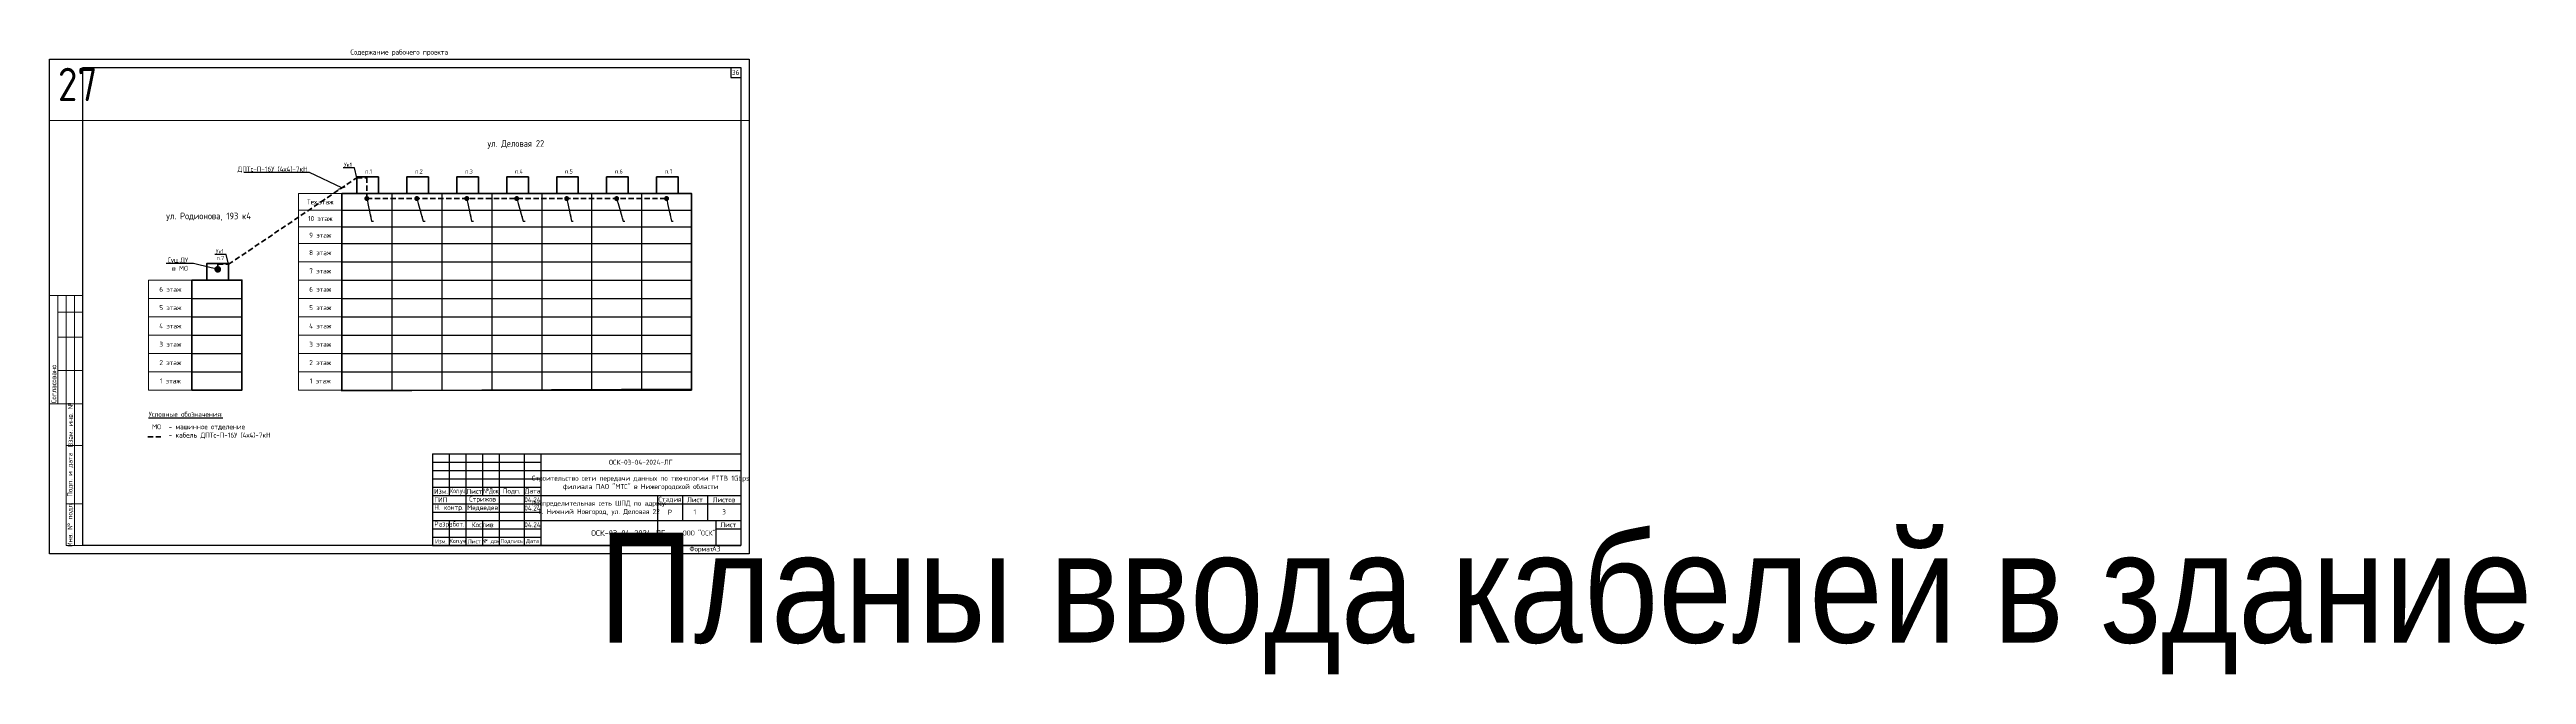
# Paper-space layout '27' of a CAD drawing. Extents: x 0 to 1487, y -72 to 303.
# The model-space entities are those that its viewports show. They can reach past a viewport. Long polylines and large blocks are cut down to what shows.
import ezdxf
from ezdxf import colors
from ezdxf.entities.mleader import LeaderData, LeaderLine
from ezdxf.enums import TextEntityAlignment as Align
from ezdxf.math import Vec2, Vec3

# ---------------------------------------------------------------- set-up
doc = ezdxf.new("R2018")
doc.units = 0
doc.header["$MEASUREMENT"] = 0
doc.linetypes.add('HIDDEN2', pattern=[4.7625, 3.175, -1.5875])
doc.linetypes.add('JIS_02_0.7', pattern=[1.35, 0.75, -0.6])
doc.layers.get('0').update_dxf_attribs({"linetype": 'CONTINUOUS'})
doc.layers.get('Defpoints').update_dxf_attribs({"linetype": 'CONTINUOUS'})
doc.layers.add('ВЭ', color=1, linetype='CONTINUOUS')
doc.styles.get("Standard").update_dxf_attribs({"font": ''})
doc.styles.add('мой', font='', dxfattribs={"width": 0.9, "height": 3})
doc.styles.get('Standard').set_extended_font_data('GOST Common')
doc.styles.get('мой').set_extended_font_data('GOST Common')

# ---------------------------------------------------------------- blocks, each defined once
blk = doc.blocks.new('*T52')
at = {"color": 0, "linetype": 'ByBlock', "lineweight": -2, "transparency": 16777216}
for p, q in [((0, 0), (6, 0)), ((0, 0), (0, -6)), ((6, 0), (6, -6)), ((0, -6), (6, -6))]:
    blk.add_line(p, q, dxfattribs=at)
blk = doc.blocks.new('*T50')
at = {"color": 0, "linetype": 'ByBlock', "lineweight": -2, "transparency": 16777216}
for p, q in [((0, 0), (185, 0)), ((0, 0), (0, -55)), ((10, 0), (10, -25)), ((20, 0), (20, -55)), ((30, 0), (30, -25)), ((40, 0), (40, -55)), ((55, 0), (55, -55)), ((65, 0), (65, -55)), ((185, 0), (185, -55)), ((0, -5), (65, -5)), ((0, -10), (185, -10)), ((0, -15), (65, -15)), ((0, -20), (65, -20)), ((0, -25), (185, -25)), ((135, -25), (135, -55)), ((150, -25), (150, -40)), ((165, -25), (165, -40)), ((0, -30), (65, -30)), ((0, -35), (65, -35)), ((0, -40), (185, -40)), ((135, -30), (185, -30)), ((0, -45), (65, -45)), ((0, -50), (65, -50)), ((0, -55), (185, -55))]:
    blk.add_line(p, q, dxfattribs=at)
at = {"color": 0, "transparency": 16777216, "char_height": 3, "style": 'мой'}
for s, insert, width, attachment_point in [('Строительство сети передачи данных по технологии FTTB 1Gbps филиала ПАО "МТС" в Нижегородской области', (125, -17.5), 119, 5), ('ОСК-03-04-2024-ЛГ', (125, -5), 119, 5), ('ГИП', (1, -27.5), 18, 4), ('Изм.', (5, -22.5), 10, 5), ('{\\W0.7;Кол.уч}', (15, -22.5), 10, 5), ('Лист', (25, -22.5), 9, 5), ('Стрижов', (30, -27.5), 19, 5), ('{\\W0.75;№Док}', (35, -22.5), 10, 5), ('Подп.', (47.5, -22.5), 15, 5), ('Дата', (60, -22.5), 10, 5), ('04.24', (60, -27.5), 9, 5), ('Распределительная сеть ШПД по адресу: г. Нижний Новгород, ул. Деловая 22 ', (100, -32.5), 69, 5), ('Стадия', (142.5, -27.5), 14, 5), ('Лист', (157.5, -27.5), 14, 5), ('Листов', (175, -27.5), 19, 5), ('Н. контр.', (1, -32.5), 18, 4), ('Разработ.', (1, -42.5), 18, 4), ('Медведев', (30, -32.5), 19, 5), ('Костив', (30, -42.5), 19, 5), ('04.24', (60, -32.5), 9, 5), ('04.24', (60, -42.5), 9, 5), ('Р', (142.5, -35), 14, 5), ('ООО "ОСК"', (160, -47.5), 49, 5)]:
    blk.add_mtext(s, dxfattribs=dict(at, insert=insert, width=width, attachment_point=attachment_point))
blk = doc.blocks.new('*T51')
at = {"color": 0, "linetype": 'ByBlock', "lineweight": 30, "transparency": 16777216}
for p, q in [((0, 0), (185, 0)), ((0, 0), (0, -15)), ((10, 0), (10, -15)), ((20, 0), (20, -15)), ((30, 0), (30, -15)), ((40, 0), (40, -15)), ((55, 0), (55, -15)), ((65, 0), (65, -15)), ((185, 0), (185, -15)), ((0, -15), (185, -15))]:
    blk.add_line(p, q, dxfattribs=at)
at = {"color": 0, "linetype": 'ByBlock', "lineweight": -2, "transparency": 16777216}
for p, q in [((170, 0), (170, -15)), ((0, -5), (65, -5)), ((0, -10), (65, -10)), ((170, -5), (185, -5))]:
    blk.add_line(p, q, dxfattribs=at)
at = {"color": 0, "lineweight": 18, "transparency": 16777216, "attachment_point": 5, "style": 'мой'}
for s, insert, char_height, width in [('Изм.', (5, -12.5), 2.5, 9), ('Кол.уч', (15, -12.5), 2.5, 9), ('Лист', (25, -12.5), 2.5, 9), ('№ док', (35, -12.5), 2.5, 9), ('Подпись', (47.5, -12.5), 2.5, 14), ('Дата', (60, -12.5), 2.5, 9), ('ОСК-03-04-2024-ЛГ', (117.5, -7.5), 3.5, 104), ('Лист', (177.5, -2.5), 3, 14)]:
    blk.add_mtext(s, dxfattribs=dict(at, insert=insert, char_height=char_height, width=width))
blk = doc.blocks.new('*U49')
at = {"lineweight": 13}
for p, q in [((0, 90), (0, 155)), ((0, 155), (20, 155)), ((5, 90), (5, 155)), ((10, 90), (10, 155)), ((15, 90), (15, 155)), ((20, 90), (20, 155)), ((5, 145), (20, 145)), ((5, 130), (20, 130)), ((5, 110), (20, 110)), ((0, 90), (20, 90)), ((10, 5), (10, 90)), ((10, 90), (20, 90)), ((15, 5), (15, 90)), ((20, 5), (20, 90)), ((10, 65), (20, 65)), ((10, 30), (20, 30)), ((10, 5), (20, 5)), ((10, 5), (10, 5))]:
    blk.add_line(p, q, dxfattribs=at)
at = {"color": 8, "lineweight": 0}
blk.add_line((0, 90), (0, 90), dxfattribs=at)
for points in [[(0, 297), (420, 297), (420, 0), (0, 0)], [(20, 292), (415, 292), (415, 5), (20, 5)]]:
    blk.add_lwpolyline(points, close=True)
for name, p in [('*T52', (409, 292)), ('*T50', (230, 60)), ('*T51', (230, 20))]:
    blk.add_blockref(name, p)
at = {"lineweight": 9, "insert": (2.5, 90.5), "char_height": 3, "width": 64, "attachment_point": 4, "rotation": 90, "style": 'мой'}
blk.add_mtext('{\\C256;Согласовано}', dxfattribs=at)
at = {"lineweight": 13, "char_height": 3, "attachment_point": 5, "rotation": 90, "style": 'мой'}
for s, insert, width in [('Взам. инв. №', (12.5, 77.5), 24), ('Подп. и дата', (12.5, 47.5), 34), ('Инв. № подл.', (12.5, 17.5), 24)]:
    blk.add_mtext(s, dxfattribs=dict(at, insert=insert, width=width))
at = {"insert": (384.2, 4.5), "char_height": 3, "width": 40.585, "attachment_point": 1, "style": 'мой'}
blk.add_mtext('Формат', dxfattribs=at)
at = {"style": 'мой', "width": 0.9}
for tag, p in [('лист', (412, 289)), ('НОМЕР_ЛИСТА', (387.5, 25.3)), ('К_ЛИСТОВ', (405, 25.3))]:
    blk.add_attdef(tag, text='', height=3, dxfattribs=at).set_placement(p, align=Align.MIDDLE_CENTER)
at = {"color": 7, "lineweight": 0, "ltscale": 0.1, "style": 'мой', "width": 0.9}
blk.add_attdef('ШИФР_ПРОЕКТА', text='', height=3, dxfattribs=at).set_placement((373, 55), align=Align.MIDDLE_LEFT)
at = {"lineweight": 30, "width": 0.9}
blk.add_attdef('НАЗВАНИЕ_ЛИСТА', text='', height=3, dxfattribs=at).set_placement((329.8, 12.7), align=Align.MIDDLE_CENTER)
at = {"style": 'мой', "width": 0.9}
blk.add_attdef('ФОРМАТ', text='', height=3, dxfattribs=at).set_placement((397.9, 3), align=Align.MIDDLE_LEFT)
blk = doc.blocks.new('*U19')
at = {"color": 7, "linetype": 'Continuous', "lineweight": 15}
blk.add_lwpolyline([(-210, -148.5), (210, -148.5), (210, 148.5), (-210, 148.5)], close=True, dxfattribs=at)
blk = doc.blocks.new('*U20')
at = {"color": 0, "linetype": 'ByBlock', "lineweight": -2, "transparency": 16777216}
blk.add_blockref('*U19', (452, 0), dxfattribs=at)
blk = doc.blocks.new('_Dot')
at = {"color": 0, "linetype": 'ByBlock', "lineweight": -2}
blk.add_line((-0.5, 0), (-1, 0), dxfattribs=at)
at = {"color": 0, "linetype": 'ByBlock', "lineweight": 20, "const_width": 0.5}
blk.add_lwpolyline([(-0.25, 0, 1), (0.25, 0, 1)], format="xyb", close=True, dxfattribs=at)
blk = doc.blocks.new('*T97')
at = {"color": 0, "linetype": 'Continuous', "lineweight": -2, "transparency": 16777216}
for p, q in [((26, 0), (56, 0)), ((26, 0), (26, -66)), ((56, 0), (56, -66)), ((26, -11), (56, -11)), ((26, -22), (56, -22)), ((26, -33), (56, -33)), ((26, -44), (56, -44)), ((26, -55), (56, -55)), ((26, -66), (56, -66))]:
    blk.add_line(p, q, dxfattribs=at)
at = {"layer": 'Defpoints', "color": 8, "linetype": 'ByBlock', "lineweight": 0, "transparency": 16777216}
for p, q in [((0, 0), (26, 0)), ((0, 0), (0, -66)), ((0, -11), (26, -11)), ((0, -22), (26, -22)), ((0, -33), (26, -33)), ((0, -44), (26, -44)), ((0, -55), (26, -55)), ((0, -66), (26, -66))]:
    blk.add_line(p, q, dxfattribs=at)
at = {"color": 0, "linetype": 'JIS_02_0.7', "lineweight": 0, "transparency": 16777216, "char_height": 3, "width": 23, "attachment_point": 5, "style": 'мой'}
for s, insert in [('6 этаж', (13, -5.5)), ('4 этаж', (13, -27.5)), ('5 этаж', (13, -16.5)), ('3 этаж', (13, -38.5)), ('2 этаж', (13, -49.5)), ('1 этаж', (13, -60.5))]:
    blk.add_mtext(s, dxfattribs=dict(at, insert=insert))
blk = doc.blocks.new('*T98')
at = {"color": 0, "linetype": 'Continuous', "lineweight": -2, "transparency": 16777216}
for p, q in [((26, 0), (236, 0)), ((26, 0), (26, -118)), ((56, 0), (56, -118)), ((86, 0), (86, -118)), ((116, 0), (116, -118)), ((146, 0), (146, -118)), ((176, 0), (176, -118)), ((206, 0), (206, -118)), ((236, 0), (236, -118)), ((26, -10), (236, -10)), ((26, -20), (236, -20)), ((26, -30), (236, -30)), ((26, -41), (236, -41)), ((26, -52), (236, -52)), ((26, -63), (236, -63)), ((26, -74), (236, -74)), ((26, -85), (236, -85)), ((26, -96), (236, -96)), ((26, -107), (236, -107)), ((26, -118), (236, -118))]:
    blk.add_line(p, q, dxfattribs=at)
at = {"layer": 'Defpoints', "color": 8, "linetype": 'ByBlock', "lineweight": 0, "transparency": 16777216}
for p, q in [((0, 0), (26, 0)), ((0, 0), (0, -118)), ((0, -10), (26, -10)), ((0, -20), (26, -20)), ((0, -30), (26, -30)), ((0, -41), (26, -41)), ((0, -52), (26, -52)), ((0, -63), (26, -63)), ((0, -74), (26, -74)), ((0, -85), (26, -85)), ((0, -96), (26, -96)), ((0, -107), (26, -107)), ((0, -118), (26, -118))]:
    blk.add_line(p, q, dxfattribs=at)
at = {"color": 0, "linetype": 'JIS_02_0.7', "lineweight": 0, "transparency": 16777216, "char_height": 3, "width": 23, "attachment_point": 5, "style": 'мой'}
for s, insert in [('{\\fGOST Common|b0|i0|c204|p34;Тех.этаж}', (13, -5)), ('10 этаж', (13, -15)), ('9 этаж', (13, -25)), ('8 этаж', (13, -35.5)), ('7 этаж', (13, -46.5)), ('6 этаж', (13, -57.5)), ('5 этаж', (13, -68.5)), ('4 этаж', (13, -79.5)), ('3 этаж', (13, -90.5)), ('2 этаж', (13, -101.5)), ('1 этаж', (13, -112.5))]:
    blk.add_mtext(s, dxfattribs=dict(at, insert=insert))
blk = doc.blocks.new('_Oblique')
at = {"color": 0, "linetype": 'ByBlock', "lineweight": -2}
blk.add_line((-0.5, -0.5), (0.5, 0.5), dxfattribs=at)
blk = doc.blocks.new('_None')
blk = doc.blocks.new('*T549')
at = {"layer": 'Defpoints', "color": 8, "linetype": 'ByBlock', "lineweight": 0, "transparency": 16777216}
for p, q in [((0, 0), (4488, 0)), ((0, 0), (0, -36.7)), ((452, 0), (452, -36.7)), ((904, 0), (904, -36.7)), ((1356, 0), (1356, -36.7)), ((1808, 0), (1808, -36.7)), ((2260, 0), (2260, -36.7)), ((2712, 0), (2712, -36.7)), ((3164, 0), (3164, -36.7)), ((3584, 0), (3584, -36.7)), ((4036, 0), (4036, -36.7)), ((4488, 0), (4488, -36.7)), ((0, -36.7), (4488, -36.7))]:
    blk.add_line(p, q, dxfattribs=at)
at = {"layer": 'Defpoints', "color": 5, "linetype": 'Continuous', "lineweight": 0, "transparency": 16777216, "char_height": 20, "attachment_point": 1, "style": 'мой'}
for s, insert, width in [('{\\fGOST Common|b0|i0|c204|p34;15}', (5, -5), 442), ('{\\fGOST Common|b0|i0|c204|p34;27', (457, -5), 442), ('23', (909, -5), 442), ('20', (1361, -5), 442), ('21', (1813, -5), 442), ('22', (2265, -5), 442), ('23', (2717, -5), 442), ('24', (3169, -5), 410), ('25', (3589, -5), 442), ('26', (4041, -5), 442)]:
    blk.add_mtext(s, dxfattribs=dict(at, insert=insert, width=width))

msp = doc.modelspace()

# ---------------------------------------------------------------- linework, layer by layer
at = {"color": 7, "linetype": 'Continuous', "lineweight": 70}
for points in [[(7411.5, 2881.5), (7424.5, 2881.5), (7424.5, 2891.5), (7411.5, 2891.5)], [(7402.5, 2881.5), (7612.5, 2881.5), (7612.5, 2764), (7402.5, 2763)], [(7312.5, 2829.5), (7342.5, 2829.5), (7342.5, 2763.5), (7312.5, 2763.5)], [(7321.5, 2829.5), (7334.5, 2829.5), (7334.5, 2839.5), (7321.5, 2839.5)]]:
    msp.add_lwpolyline(points, close=True, dxfattribs=at)
at = {"color": 5, "linetype": 'HIDDEN2', "lineweight": 50}
msp.add_lwpolyline([(7293.9, 2735.5), (7285.9, 2735.5)], dxfattribs=at)

# ---------------------------------------------------------------- block references
at = {"color": 7, "linetype": 'Continuous', "lineweight": 15}
msp.add_blockref('*U20', (6985, 2813.5), dxfattribs=at)
for name, p in [('*T549', (6775, 2962)), ('*T98', (7376.5, 2881.5)), ('*T97', (7286.5, 2829.5))]:
    msp.add_blockref(name, p)

# ---------------------------------------------------------------- texts
at = {"color": 7, "linetype": 'Continuous', "lineweight": 15, "char_height": 4, "width": 85.588, "attachment_point": 5, "style": 'мой'}
for s, insert in [('\\pxqc;ул. Деловая 22', (7507, 2911)), ('\\pxqc;ул. Родионова, 193 к4', (7322.5, 2867.5))]:
    msp.add_mtext(s, dxfattribs=dict(at, insert=insert))
at = {"color": 7, "linetype": 'Continuous', "lineweight": 50, "char_height": 2.5, "width": 4.253, "attachment_point": 1, "style": 'мой'}
for s, insert in [('{\\fGOST Common|b0|i0|c204|p34;п}.{\\fGOST Common|b0|i0|c204|p34;1}', (7416.5, 2896)), ('{\\fGOST Common|b0|i0|c204|p34;п}.{\\fGOST Common|b0|i0|c204|p34;2}', (7446.5, 2896)), ('{\\fGOST Common|b0|i0|c204|p34;п}.{\\fGOST Common|b0|i0|c204|p34;3}', (7476.5, 2896)), ('{\\fGOST Common|b0|i0|c204|p34;п}.{\\fGOST Common|b0|i0|c204|p34;4}', (7506.5, 2896)), ('{\\fGOST Common|b0|i0|c204|p34;п}.{\\fGOST Common|b0|i0|c204|p34;5}', (7536.5, 2896)), ('{\\fGOST Common|b0|i0|c204|p34;п}.{\\fGOST Common|b0|i0|c204|p34;6}', (7566.5, 2896)), ('{\\fGOST Common|b0|i0|c204|p34;п}.{\\fGOST Common|b0|i0|c204|p34;7}', (7596.5, 2896)), ('{\\fGOST Common|b0|i0|c204|p34;п}.{\\fGOST Common|b0|i0|c204|p34;7}', (7327.2, 2844))]:
    msp.add_mtext(s, dxfattribs=dict(at, insert=insert))
at = {"color": 7, "insert": (7286.5, 2750.5), "char_height": 3, "width": 71.07, "attachment_point": 1, "style": 'мой'}
msp.add_mtext('\\pxi-4,l4,sm1.5,t2;{\\LУсловные обозначения:\\P\\psm1;} МО ^I- машинное отделение\\P\\pi0,l0,s*,tz;^I- кабель ДПТс-П-16У (4х4)-7кН\\P\\P\\pi-4,l4,sm1,t2; ', dxfattribs=at)

# ---------------------------------------------------------------- next in the draw order: leaders
at = {"color": 7, "linetype": 'Continuous', "lineweight": 13}
ml = msp.add_multileader_mtext('Standard', dxfattribs=at)
ml.set_content('{\\fGOST Common|b0|i0|c204|p34;ДПТс-П-16У (4х4)-7кН}', color=7, style='мой')
ml.set_leader_properties()
ml.set_arrow_properties(name='OBLIQUE')
ml.build(insert=Vec2(0, 0))
ml.multileader.update_dxf_attribs({"text_left_attachment_type": 6, "text_right_attachment_type": 6, "dogleg_length": 10, "arrow_head_size": 3})
ctx = ml.context
ctx.base_point, ctx.char_height, ctx.arrow_head_size, ctx.landing_gap_size, ctx.plane_origin = Vec3(7345.6, 2894.1), 3, 3, 0.09, Vec3(7311.9, 2982.6)
ctx.left_attachment, ctx.right_attachment, ctx.text_align_type = 6, 6, 2
notes = []
notes.append((ctx, [(0, (1, 1, 0), (7383.1, 2894.1), (-1, 0), 1, [(0, [(7402.5, 2884.9)], 0, [])])]))
ctx.mtext.insert, ctx.mtext.alignment, ctx.mtext.flow_direction = Vec3(7382, 2897.7), 3, 5
ctx.mtext.has_bg_fill, ctx.mtext.bg_color, ctx.mtext.bg_scale_factor, ctx.mtext.bg_transparency, ctx.mtext.use_window_bg_color = 1, -1027028792, 1.5, 0, 1
for ctx, leaders in notes:
    for number, flags, end, landing, length, lines in leaders:
        leader = LeaderData()
        leader.index, (leader.has_last_leader_line, leader.has_dogleg_vector, leader.attachment_direction) = number, flags
        leader.last_leader_point, leader.dogleg_vector, leader.dogleg_length = Vec3(end), Vec3(landing), length
        for number, points, colour, breaks in lines:
            line = LeaderLine()
            line.index, line.vertices, line.color, line.breaks = number, Vec3.list(points), colors.encode_raw_color(colour), breaks
            leader.lines.append(line)
        ctx.leaders.append(leader)

# ---------------------------------------------------------------- next in the draw order: linework, layer by layer
at = {"color": 5, "linetype": 'HIDDEN2', "lineweight": 50}
msp.add_lwpolyline([(7328, 2837), (7328, 2839), (7334.5, 2839), (7411.5, 2891), (7417.5, 2891), (7417.5, 2878.5), (7597.5, 2878.5)], dxfattribs=at)

# ---------------------------------------------------------------- next in the draw order: leaders
at = {"color": 7, "linetype": 'Continuous', "lineweight": 13}
ml = msp.add_multileader_mtext('Standard', dxfattribs=at)
ml.set_content('Ук1', color=7, style='мой')
ml.set_leader_properties()
ml.set_arrow_properties(name='NONE')
ml.build(insert=Vec2(0, 0))
ml.multileader.update_dxf_attribs({"text_left_attachment_type": 6, "text_right_attachment_type": 6, "dogleg_length": 10, "arrow_head_size": 2})
ctx = ml.context
ctx.base_point, ctx.char_height, ctx.arrow_head_size, ctx.landing_gap_size, ctx.plane_origin = Vec3(7404.4, 2897), 2.5, 2, 0.09, Vec3(7390.5, 2892)
ctx.left_attachment, ctx.right_attachment, ctx.text_align_type = 6, 6, 2
notes = []
notes.append((ctx, [(0, (1, 1, 0), (7410.1, 2897), (-1, 0), 1.5, [(0, [(7411.5, 2891)], 0, [])])]))
ctx.mtext.insert, ctx.mtext.alignment, ctx.mtext.flow_direction = Vec3(7408.5, 2900), 3, 5
for ctx, leaders in notes:
    for number, flags, end, landing, length, lines in leaders:
        leader = LeaderData()
        leader.index, (leader.has_last_leader_line, leader.has_dogleg_vector, leader.attachment_direction) = number, flags
        leader.last_leader_point, leader.dogleg_vector, leader.dogleg_length = Vec3(end), Vec3(landing), length
        for number, points, colour, breaks in lines:
            line = LeaderLine()
            line.index, line.vertices, line.color, line.breaks = number, Vec3.list(points), colors.encode_raw_color(colour), breaks
            leader.lines.append(line)
        ctx.leaders.append(leader)

# ---------------------------------------------------------------- next in the draw order: leaders
ml = msp.add_multileader_mtext('Standard', dxfattribs=at)
ml.set_content('', color=7, style='мой')
ml.set_leader_properties()
ml.set_arrow_properties(name='DOT')
ml.build(insert=Vec2(0, 0))
ml.multileader.update_dxf_attribs({"text_left_attachment_type": 6, "text_right_attachment_type": 6, "dogleg_length": 10, "arrow_head_size": 3})
ctx = ml.context
ctx.base_point, ctx.char_height, ctx.arrow_head_size, ctx.landing_gap_size, ctx.plane_origin = Vec3(7421.4, 2864.9), 3, 3, 0.09, Vec3(7370.4, 2857.9)
ctx.left_attachment, ctx.right_attachment = 6, 6
notes = []
notes.append((ctx, [(1, (1, 1, 0), (7420.4, 2864.9), (1, 0), 1, [(0, [(7417.5, 2878.5)], 0, [])])]))
ctx.mtext.insert, ctx.mtext.flow_direction = Vec3(7421.5, 2868.5), 5
ctx.mtext.has_bg_fill, ctx.mtext.bg_color, ctx.mtext.bg_scale_factor, ctx.mtext.bg_transparency, ctx.mtext.use_window_bg_color = 1, -1027028792, 1.5, 0, 1
ml = msp.add_multileader_mtext('Standard', dxfattribs=at)
ml.set_content('', color=7, style='мой')
ml.set_leader_properties()
ml.set_arrow_properties(name='DOT')
ml.build(insert=Vec2(0, 0))
ml.multileader.update_dxf_attribs({"text_left_attachment_type": 6, "text_right_attachment_type": 6, "dogleg_length": 10, "arrow_head_size": 3})
ctx = ml.context
ctx.base_point, ctx.char_height, ctx.arrow_head_size, ctx.landing_gap_size, ctx.plane_origin = Vec3(7452.4, 2864.9), 3, 3, 0.09, Vec3(7400.4, 2857.9)
ctx.left_attachment, ctx.right_attachment = 6, 6
notes.append((ctx, [(1, (1, 1, 0), (7451.4, 2864.9), (1, 0), 1, [(0, [(7447.5, 2878.5)], 0, [])])]))
ctx.mtext.insert, ctx.mtext.width, ctx.mtext.flow_direction = Vec3(7452.5, 2868.5), 5.4, 5
ctx.mtext.has_bg_fill, ctx.mtext.bg_color, ctx.mtext.bg_scale_factor, ctx.mtext.bg_transparency, ctx.mtext.use_window_bg_color = 1, -1027028792, 1.5, 0, 1
ml = msp.add_multileader_mtext('Standard', dxfattribs=at)
ml.set_content('', color=7, style='мой')
ml.set_leader_properties()
ml.set_arrow_properties(name='DOT')
ml.build(insert=Vec2(0, 0))
ml.multileader.update_dxf_attribs({"text_left_attachment_type": 6, "text_right_attachment_type": 6, "dogleg_length": 10, "arrow_head_size": 3})
ctx = ml.context
ctx.base_point, ctx.char_height, ctx.arrow_head_size, ctx.landing_gap_size, ctx.plane_origin = Vec3(7481.4, 2864.9), 3, 3, 0.09, Vec3(7430.4, 2857.9)
ctx.left_attachment, ctx.right_attachment = 6, 6
notes.append((ctx, [(1, (1, 1, 0), (7480.4, 2864.9), (1, 0), 1, [(0, [(7477.5, 2878.5)], 0, [])])]))
ctx.mtext.insert, ctx.mtext.flow_direction = Vec3(7481.5, 2868.5), 5
ctx.mtext.has_bg_fill, ctx.mtext.bg_color, ctx.mtext.bg_scale_factor, ctx.mtext.bg_transparency, ctx.mtext.use_window_bg_color = 1, -1027028792, 1.5, 0, 1
ml = msp.add_multileader_mtext('Standard', dxfattribs=at)
ml.set_content('', color=7, style='мой')
ml.set_leader_properties()
ml.set_arrow_properties(name='DOT')
ml.build(insert=Vec2(0, 0))
ml.multileader.update_dxf_attribs({"text_left_attachment_type": 6, "text_right_attachment_type": 6, "dogleg_length": 10, "arrow_head_size": 3})
ctx = ml.context
ctx.base_point, ctx.char_height, ctx.arrow_head_size, ctx.landing_gap_size, ctx.plane_origin = Vec3(7512.4, 2864.9), 3, 3, 0.09, Vec3(7460.4, 2857.9)
ctx.left_attachment, ctx.right_attachment = 6, 6
notes.append((ctx, [(1, (1, 1, 0), (7511.4, 2864.9), (1, 0), 1, [(0, [(7507.5, 2878.5)], 0, [])])]))
ctx.mtext.insert, ctx.mtext.width, ctx.mtext.flow_direction = Vec3(7512.5, 2868.5), 5.4, 5
ctx.mtext.has_bg_fill, ctx.mtext.bg_color, ctx.mtext.bg_scale_factor, ctx.mtext.bg_transparency, ctx.mtext.use_window_bg_color = 1, -1027028792, 1.5, 0, 1
ml = msp.add_multileader_mtext('Standard', dxfattribs=at)
ml.set_content('', color=7, style='мой')
ml.set_leader_properties()
ml.set_arrow_properties(name='DOT')
ml.build(insert=Vec2(0, 0))
ml.multileader.update_dxf_attribs({"text_left_attachment_type": 6, "text_right_attachment_type": 6, "dogleg_length": 10, "arrow_head_size": 3})
ctx = ml.context
ctx.base_point, ctx.char_height, ctx.arrow_head_size, ctx.landing_gap_size, ctx.plane_origin = Vec3(7541.4, 2864.9), 3, 3, 0.09, Vec3(7490.4, 2857.9)
ctx.left_attachment, ctx.right_attachment = 6, 6
notes.append((ctx, [(1, (1, 1, 0), (7540.4, 2864.9), (1, 0), 1, [(0, [(7537.5, 2878.5)], 0, [])])]))
ctx.mtext.insert, ctx.mtext.flow_direction = Vec3(7541.5, 2868.5), 5
ctx.mtext.has_bg_fill, ctx.mtext.bg_color, ctx.mtext.bg_scale_factor, ctx.mtext.bg_transparency, ctx.mtext.use_window_bg_color = 1, -1027028792, 1.5, 0, 1
ml = msp.add_multileader_mtext('Standard', dxfattribs=at)
ml.set_content('', color=7, style='мой')
ml.set_leader_properties()
ml.set_arrow_properties(name='DOT')
ml.build(insert=Vec2(0, 0))
ml.multileader.update_dxf_attribs({"text_left_attachment_type": 6, "text_right_attachment_type": 6, "dogleg_length": 10, "arrow_head_size": 3})
ctx = ml.context
ctx.base_point, ctx.char_height, ctx.arrow_head_size, ctx.landing_gap_size, ctx.plane_origin = Vec3(7572.4, 2864.9), 3, 3, 0.09, Vec3(7520.4, 2857.9)
ctx.left_attachment, ctx.right_attachment = 6, 6
notes.append((ctx, [(1, (1, 1, 0), (7571.4, 2864.9), (1, 0), 1, [(0, [(7567.5, 2878.5)], 0, [])])]))
ctx.mtext.insert, ctx.mtext.width, ctx.mtext.flow_direction = Vec3(7572.5, 2868.5), 5.4, 5
ctx.mtext.has_bg_fill, ctx.mtext.bg_color, ctx.mtext.bg_scale_factor, ctx.mtext.bg_transparency, ctx.mtext.use_window_bg_color = 1, -1027028792, 1.5, 0, 1
ml = msp.add_multileader_mtext('Standard', dxfattribs=at)
ml.set_content('', color=7, style='мой')
ml.set_leader_properties()
ml.set_arrow_properties(name='DOT')
ml.build(insert=Vec2(0, 0))
ml.multileader.update_dxf_attribs({"text_left_attachment_type": 6, "text_right_attachment_type": 6, "dogleg_length": 10, "arrow_head_size": 3})
ctx = ml.context
ctx.base_point, ctx.char_height, ctx.arrow_head_size, ctx.landing_gap_size, ctx.plane_origin = Vec3(7601.4, 2864.9), 3, 3, 0.09, Vec3(7550.4, 2857.9)
ctx.left_attachment, ctx.right_attachment = 6, 6
notes.append((ctx, [(1, (1, 1, 0), (7600.4, 2864.9), (1, 0), 1, [(0, [(7597.5, 2878.5)], 0, [])])]))
ctx.mtext.insert, ctx.mtext.flow_direction = Vec3(7601.5, 2868.5), 5
ctx.mtext.has_bg_fill, ctx.mtext.bg_color, ctx.mtext.bg_scale_factor, ctx.mtext.bg_transparency, ctx.mtext.use_window_bg_color = 1, -1027028792, 1.5, 0, 1
ml = msp.add_multileader_mtext('Standard', dxfattribs=at)
ml.set_content('{\\fGOST Common|b0|i0|c204|p34;Сущ.ДУ}\\P{\\fGOST Common|b0|i0|c204|p34;в МО}', color=7, style='мой')
ml.set_leader_properties()
ml.set_arrow_properties(name='DOT')
ml.build(insert=Vec2(0, 0))
ml.multileader.update_dxf_attribs({"text_left_attachment_type": 6, "text_right_attachment_type": 6, "dogleg_length": 10})
ctx = ml.context
ctx.base_point, ctx.char_height, ctx.landing_gap_size, ctx.plane_origin = Vec3(7298.8, 2839.5), 3, 0.09, Vec3(7280.3, 2823.8)
ctx.left_attachment, ctx.right_attachment, ctx.text_align_type = 6, 6, 2
notes.append((ctx, [(0, (1, 1, 0), (7313.5, 2839.5), (-1, 0), 3.18, [(0, [(7328, 2836)], 0, [])])]))
ctx.mtext.insert, ctx.mtext.alignment, ctx.mtext.flow_direction = Vec3(7310.2, 2843.1), 3, 5
ctx.mtext.has_bg_fill, ctx.mtext.bg_color, ctx.mtext.bg_scale_factor, ctx.mtext.bg_transparency, ctx.mtext.use_window_bg_color = 1, -1027028792, 1.5, 0, 1
for ctx, leaders in notes:
    for number, flags, end, landing, length, lines in leaders:
        leader = LeaderData()
        leader.index, (leader.has_last_leader_line, leader.has_dogleg_vector, leader.attachment_direction) = number, flags
        leader.last_leader_point, leader.dogleg_vector, leader.dogleg_length = Vec3(end), Vec3(landing), length
        for number, points, colour, breaks in lines:
            line = LeaderLine()
            line.index, line.vertices, line.color, line.breaks = number, Vec3.list(points), colors.encode_raw_color(colour), breaks
            leader.lines.append(line)
        ctx.leaders.append(leader)

# ---------------------------------------------------------------- next in the draw order: linework, layer by layer
at = {"color": 7, "linetype": 'Continuous', "lineweight": 70}
for points in [[(7441.5, 2881.5), (7454.5, 2881.5), (7454.5, 2891.5), (7441.5, 2891.5)], [(7471.5, 2881.5), (7484.5, 2881.5), (7484.5, 2891.5), (7471.5, 2891.5)], [(7501.5, 2881.5), (7514.5, 2881.5), (7514.5, 2891.5), (7501.5, 2891.5)], [(7531.5, 2881.5), (7544.5, 2881.5), (7544.5, 2891.5), (7531.5, 2891.5)], [(7561.5, 2881.5), (7574.5, 2881.5), (7574.5, 2891.5), (7561.5, 2891.5)], [(7591.5, 2881.5), (7604.5, 2881.5), (7604.5, 2891.5), (7591.5, 2891.5)]]:
    msp.add_lwpolyline(points, close=True, dxfattribs=at)

# ---------------------------------------------------------------- next in the draw order: leaders
at = {"color": 7, "linetype": 'Continuous', "lineweight": 13}
ml = msp.add_multileader_mtext('Standard', dxfattribs=at)
ml.set_content('Ук1', color=7, style='мой')
ml.set_leader_properties()
ml.set_arrow_properties(name='NONE')
ml.build(insert=Vec2(0, 0))
ml.multileader.update_dxf_attribs({"text_left_attachment_type": 6, "text_right_attachment_type": 6, "dogleg_length": 10, "arrow_head_size": 2})
ctx = ml.context
ctx.base_point, ctx.char_height, ctx.arrow_head_size, ctx.landing_gap_size, ctx.plane_origin = Vec3(7327.4, 2845), 2.5, 2, 0.09, Vec3(7313.5, 2840)
ctx.left_attachment, ctx.right_attachment, ctx.text_align_type = 6, 6, 2
notes = []
notes.append((ctx, [(0, (1, 1, 0), (7333.1, 2845), (-1, 0), 1.5, [(0, [(7334.5, 2839)], 0, [])])]))
ctx.mtext.insert, ctx.mtext.alignment, ctx.mtext.flow_direction = Vec3(7331.5, 2848), 3, 5
for ctx, leaders in notes:
    for number, flags, end, landing, length, lines in leaders:
        leader = LeaderData()
        leader.index, (leader.has_last_leader_line, leader.has_dogleg_vector, leader.attachment_direction) = number, flags
        leader.last_leader_point, leader.dogleg_vector, leader.dogleg_length = Vec3(end), Vec3(landing), length
        for number, points, colour, breaks in lines:
            line = LeaderLine()
            line.index, line.vertices, line.color, line.breaks = number, Vec3.list(points), colors.encode_raw_color(colour), breaks
            leader.lines.append(line)
        ctx.leaders.append(leader)

psp = doc.layouts.new('27')

# ---------------------------------------------------------------- block references
ref = psp.add_blockref('*U49', (0, 0))
ref.add_attrib('лист', '36', dxfattribs={"height": 3, "style": 'мой', "width": 0.9}).set_placement((412, 289), align=Align.MIDDLE_CENTER)
ref.add_attrib('НОМЕР_ЛИСТА', '1', dxfattribs={"height": 3, "style": 'мой', "width": 0.9}).set_placement((387.5, 25.2), align=Align.MIDDLE_CENTER)
ref.add_attrib('К_ЛИСТОВ', '3', dxfattribs={"height": 3, "style": 'мой', "width": 0.9}).set_placement((405, 25.2), align=Align.MIDDLE_CENTER)
lines = psp.add_mtext('\\W0.9000;Планы ввода кабелей в здание', dxfattribs={"insert": (329.8, 12.7), "char_height": 66, "attachment_point": 1})
ref.add_attrib('НАЗВАНИЕ_ЛИСТА', '', (329.8, 12.7)).embed_mtext(lines)
ref.add_attrib('Чертеж', 'Содержание рабочего проекта', dxfattribs={"height": 3, "style": 'мой', "width": 0.9}).set_placement((210, 301.2), align=Align.MIDDLE_CENTER)
ref.add_attrib('ФОРМАТ', 'А3', dxfattribs={"height": 3, "style": 'мой', "width": 0.9}).set_placement((397.8, 3), align=Align.MIDDLE_LEFT)

# ---------------------------------------------------------------- viewports
at = {"layer": 'ВЭ', "color": 1, "view_target_point": (6985.1, 2813.5)}
psp.add_viewport(center=(210, 148.5), size=(420, 297), view_center_point=(451.9, 0.2), view_height=297.004, dxfattribs=at)

doc.saveas('drawing.dxf')
